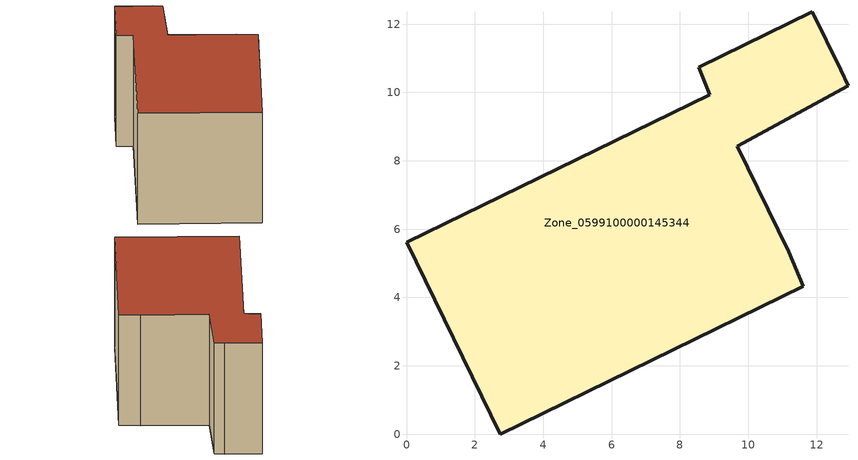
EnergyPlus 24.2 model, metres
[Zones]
Zone_0599100000145344
 floor ground (C_G): 11.61,4.33 2.75,0 0,5.62 8.87,9.94 8.55,10.74 11.87,12.36 12.71,10.66 12.92,10.19 9.68,8.43 11.19,5.34 z0
 wall outside (C_F): 12.92,10.19 12.71,10.66 11.87,12.36 8.55,10.74 8.87,9.94 0,5.62 2.75,0 11.61,4.33 11.19,5.34 9.68,8.43 12.92,10.19 z0:6.03
 roof outside (C_R): 11.19,5.34 9.68,8.43 12.92,10.19 12.71,10.66 11.87,12.36 8.55,10.74 8.87,9.94 0,5.62 2.75,0 11.61,4.33 z6.03
[BUILDING]
Pand.0599100000145344: North Axis=0; Terrain=City; Loads Convergence Tolerance Value=0.04; Temperature Convergence Tolerance Value=0.4; Solar Distribution=FullExterior; Maximum Number of Warmup Days=25; Minimum Number of Warmup Days=1
[Site:Location]
Rotterdam.The.Hague.AP_ZH_NLD Design_Conditions: Latitude=51.96; Longitude=4.45; Time Zone=1; Elevation=-4.5
[SITE:GROUNDTEMPERATURE:BUILDINGSURFACE]
18, 18, 18, 18, 18, 18, 18, 18, 18, 18, 18, 18
[MATERIAL] Thermal Absorptance=0.9; Solar Absorptance=0.7; Visible Absorptance=0.7
Name | Roughness | Thickness | Conductivity | Density | Specific Heat
G.TI.1965-1974 | MediumSmooth | 0.15 | 0.882353 | 540 | 1210
F.TI.1965-1974 | Rough | 0.3 | 0.697674 | 1920 | 840
R.TI.1965-1974 | MediumRough | 0.2 | 0.232558 | 1500 | 1000
[CONSTRUCTION]
C_G: G.TI.1965-1974
C_F: F.TI.1965-1974
C_R: R.TI.1965-1974
[ZONE]
Zone_0599100000145344: Type=1; Multiplier=1; Ceiling Height=Autocalculate; Volume=Autocalculate; Floor Area=autocalculate; Part of Total Floor Area=Yes
[ZONEINFILTRATION:DESIGNFLOWRATE]
Infil_Zone_0599100000145344: Zone or ZoneList or Space or SpaceList=Zone_0599100000145344; Schedule=AlwaysOn; Design Flow Rate Calculation Method=Flow/Area; Flow Rate per Floor Area=0.003; Constant Term Coefficient=1; Temperature Term Coefficient=0; Velocity Term Coefficient=0; Velocity Squared Term Coefficient=0
[HVACTEMPLATE:ZONE:IDEALLOADSAIRSYSTEM]
Zone_0599100000145344: Maximum Heating Supply Air Temperature=50; Minimum Cooling Supply Air Temperature=13; Maximum Heating Supply Air Humidity Ratio=0.0156; Minimum Cooling Supply Air Humidity Ratio=0.0077; Heating Limit=NoLimit; Cooling Limit=NoLimit; Dehumidification Control Type=ConstantSensibleHeatRatio; Cooling Sensible Heat Ratio=0.7; Dehumidification Setpoint=60; Humidification Control Type=None; Humidification Setpoint=30; Outdoor Air Method=None; Outdoor Air Flow Rate per Person=0.00944; Outdoor Air Flow Rate per Zone Floor Area=0; Outdoor Air Flow Rate per Zone=0; Demand Controlled Ventilation Type=None; Outdoor Air Economizer Type=NoEconomizer; Heat Recovery Type=None; Sensible Heat Recovery Effectiveness=0.7; Latent Heat Recovery Effectiveness=0.65
[ZONECONTROL:THERMOSTAT]
ThermostatControl_Zone_0599100000145344: Zone or ZoneList=Zone_0599100000145344; Control Type Schedule=DualSetpointControlType; Control 1=Thermostat_Zone_0599100000145344; Temperature Difference Between Cutout And Setpoint=0
[THERMOSTATSETPOINT:DUALSETPOINT]
Thermostat_Zone_0599100000145344: Heating Setpoint Temperature Schedule=HeatingSetpoint_Zone_0599100000145344; Cooling Setpoint Temperature Schedule=CoolingSetpoint_Zone_0599100000145344
[SCHEDULE:COMPACT]
HeatingSetpoint_Zone_0599100000145344: Through: 12/31, For: AllDays, Until: 24:00, 21
CoolingSetpoint_Zone_0599100000145344: Through: 12/31, For: AllDays, Until: 24:00, 24
DualSetpointControlType: Through: 12/31, For: AllDays, Until: 24:00, 4
AlwaysOn: Through: 12/31, For: AllDays, Until: 24:00, 1
